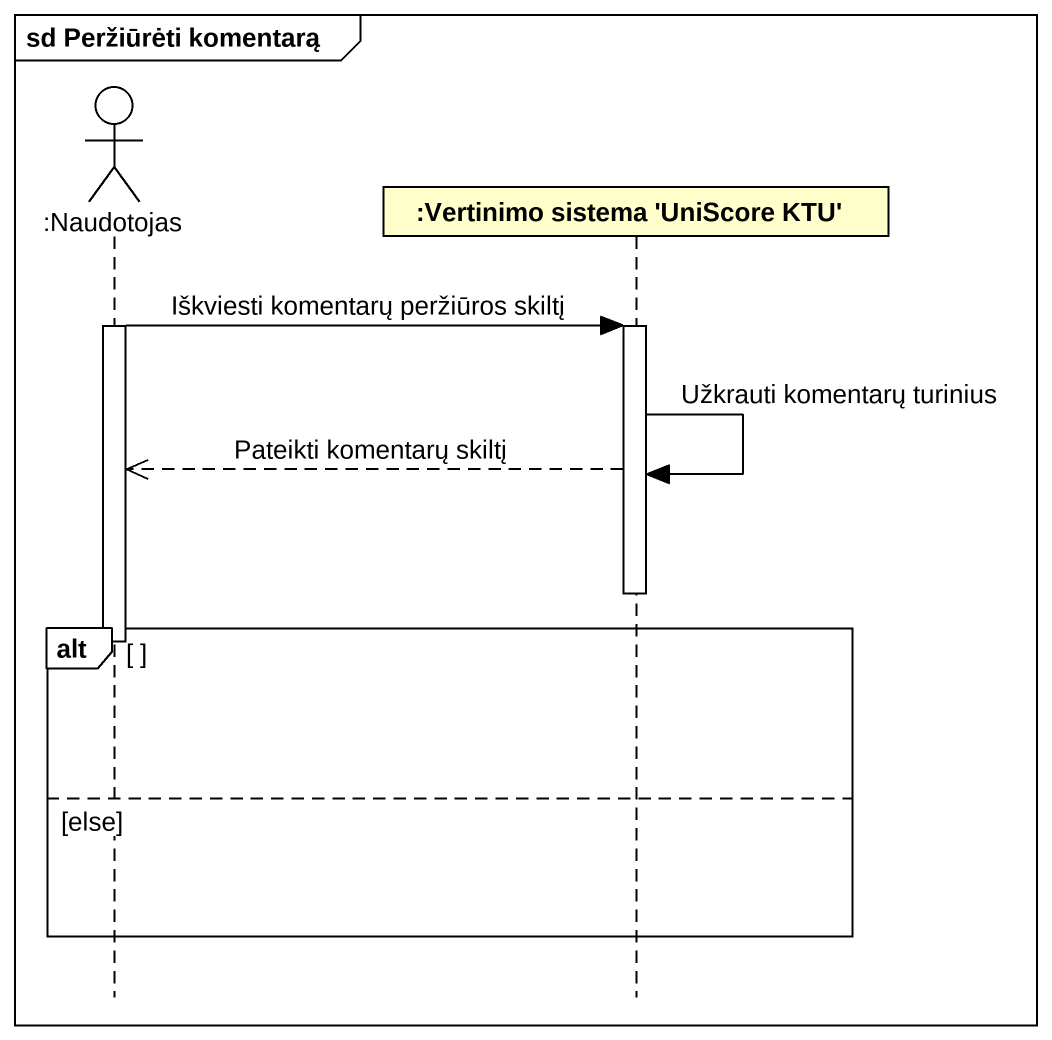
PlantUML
@startuml
mainframe sd Peržiūrėti komentarą
hide footbox
actor ":Naudotojas" as Naudotojas
participant ":Vertinimo sistema 'UniScore KTU'" as Vertinimo_sistema_UniScore

activate Naudotojas
Naudotojas -> Vertinimo_sistema_UniScore : Iškviesti komentarų peržiūros skiltį
activate Vertinimo_sistema_UniScore
Vertinimo_sistema_UniScore -->> Naudotojas : Pateikti komentarų skiltį
Vertinimo_sistema_UniScore -> Vertinimo_sistema_UniScore : Užkrauti komentarų turinius
deactivate Vertinimo_sistema_UniScore
alt
  deactivate Naudotojas
else else
end
@enduml
